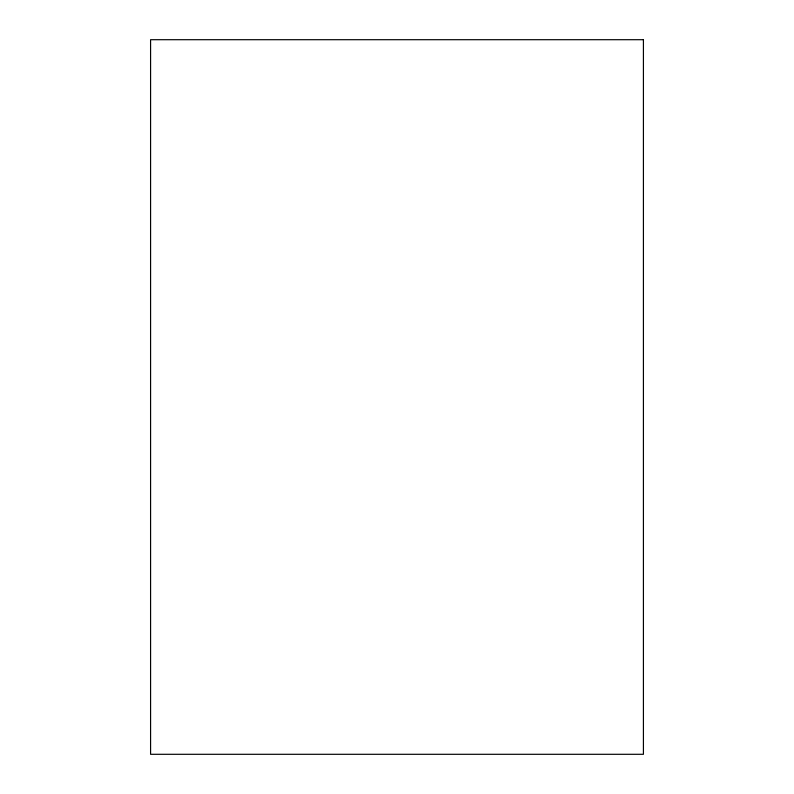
<?xml version="1.0" encoding="UTF-8"?>
<svg xmlns="http://www.w3.org/2000/svg" width="794" height="794" viewBox="0 0 794 794"><rect width="100%" height="100%" fill="white"/><g stroke="black" fill="none" stroke-linecap="round" stroke-linejoin="round"><path stroke-width="1.19" d="M643.418 39.7L150.582 39.7L150.582 754.3L643.418 754.3L643.418 39.7"/></g></svg>
